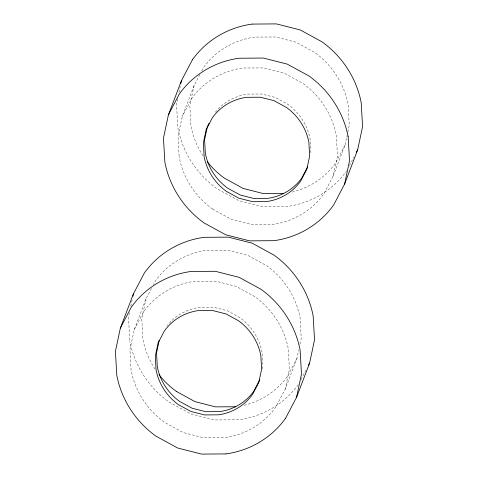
<?xml version="1.0" encoding="UTF-8"?>
<svg xmlns="http://www.w3.org/2000/svg" width="478" height="478" viewBox="0 0 478 478"><rect width="100%" height="100%" fill="white"/><g stroke="black" fill="none" stroke-linecap="round" stroke-linejoin="round"><path stroke-width="0.36" stroke-dasharray="2.39 1.79" d="M129.383 312.851L128.457 317.213L129.855 341.256M130.775 306.308L132.316 299.031M177.589 98.886L176.507 103.971L177.906 128.014A98.265 95.343 20.9 0 0 217.096 188.786L238.845 200.658L262.691 206.705L287.009 206.526A90.025 87.349 20.9 0 0 346.705 170.825M178.981 92.338L180.212 86.518M262.255 368.747L262.852 365.945L262.052 352.208A56.153 54.48 20.9 0 0 239.657 317.482L227.229 310.7L213.6 307.24L199.708 307.348A51.445 49.915 20.9 0 0 167.3 325.5M151.454 288.455L146.059 298.678L134.246 329.611L129.956 349.543L131.091 370.151A84.224 81.72 20.9 0 0 164.546 422.325L183.158 432.554L203.586 437.794L224.427 437.693A77.167 74.873 20.9 0 0 275.692 407.238L285.121 389.337L296.934 358.404L298.774 349.866M199.84 74.574L194.11 85.437L182.297 116.369L178.001 136.302L179.142 156.909M146.059 298.678L141.763 318.611L142.904 339.219A84.224 81.72 20.9 0 0 155.535 369.882M194.11 85.437L189.814 105.369L190.955 125.977A84.224 81.72 20.9 0 0 203.18 156.025M285.121 389.337L289.417 369.404L288.276 348.797A84.224 81.72 20.9 0 0 254.828 296.623M212.591 209.095L231.209 219.312L251.637 224.552L272.478 224.451A77.167 74.873 20.9 0 0 323.743 194.002L333.172 176.095L337.468 156.169L336.327 135.555A84.224 81.72 20.9 0 0 302.879 83.381L284.261 73.158L263.832 67.918L242.991 68.013A77.167 74.873 20.9 0 0 191.726 98.468L182.297 116.369M299.999 344.172L301.23 338.478L300.088 317.864A84.224 81.72 20.9 0 0 266.64 265.69L248.022 255.467L227.594 250.227L206.753 250.323A77.167 74.873 20.9 0 0 155.487 280.777L153.474 284.619M333.172 176.095L344.985 145.169L347.13 135.202M347.745 132.352L349.275 125.236L348.139 104.628A84.224 81.72 20.9 0 0 314.685 52.449L296.073 42.225L275.645 36.985L254.804 37.081A77.167 74.873 20.9 0 0 203.538 67.535L201.525 71.377M349.43 165.585L353.881 157.095M301.038 379.484L305.83 370.33M134.246 329.611L143.687 311.716M344.985 145.169L335.544 163.064A77.167 74.873 20.9 0 1 291.532 192.192M296.934 358.404L287.493 376.305A77.167 74.873 20.9 0 1 243.487 405.428M254.834 296.617L236.21 286.394L215.781 281.154L194.94 281.255A77.167 74.873 20.9 0 0 143.675 311.71M310.903 152.709L310.103 138.967A56.153 54.48 20.9 0 0 287.702 104.24L275.28 97.458L261.651 94.005L247.759 94.106A51.445 49.915 20.9 0 0 215.351 112.258M298.224 384.653A90.025 87.349 20.9 0 1 238.958 419.756L214.646 419.947L190.8 413.9L169.045 402.034A98.265 95.343 20.9 0 1 129.843 341.256M212.591 209.083A84.224 81.72 20.9 0 1 179.131 156.909"/><path stroke-width="0.72" d="M285.605 418.208L296.551 397.296L309.589 363.143L314.536 339.87L313.138 315.827A98.265 95.343 20.9 0 0 273.942 255.061L252.193 243.188L228.347 237.142L204.034 237.321A90.025 87.349 20.9 0 0 144.338 273.022L133.398 293.94L120.36 328.099L115.413 351.366L116.811 375.409A98.265 95.343 20.9 0 0 156.007 436.181L177.756 448.053L201.602 454.1L225.915 453.915M192.395 59.792L181.449 80.704L168.411 114.857L163.464 138.13L164.862 162.173A98.265 95.343 20.9 0 0 204.058 222.939L225.807 234.812L249.653 240.858L273.966 240.679A90.025 87.349 20.9 0 0 333.662 204.978L344.602 184.06L357.64 149.901L362.587 126.634L361.189 102.591A98.265 95.343 20.9 0 0 321.993 41.819L300.244 29.947L276.398 23.9L252.085 24.085M132.938 296.127L133.398 293.94M180.833 83.614L181.449 80.704M159.198 340.402L156.521 352.997L157.316 366.74A56.153 54.48 20.9 0 0 179.716 401.466L192.144 408.248L205.767 411.701L219.665 411.6A51.445 49.915 20.9 0 0 253.776 391.201L259.697 379.873M207.392 126.461L204.572 139.761L205.367 153.498A56.153 54.48 20.9 0 0 227.767 188.224L240.195 195.006L253.818 198.466L267.716 198.358A51.445 49.915 20.9 0 0 301.827 177.959L307.748 166.637M296.551 397.296L301.493 374.029L300.094 349.986A98.265 95.343 20.9 0 0 260.904 289.214L239.155 277.342L215.309 271.295L190.991 271.474A90.025 87.349 20.9 0 0 131.295 307.175L120.36 328.099M344.602 184.06L349.543 160.787L348.145 136.744M168.411 114.857L179.358 93.945A90.025 87.349 20.9 0 1 239.042 58.244L263.354 58.053L287.2 64.1L308.955 75.966A98.265 95.343 20.9 0 1 348.157 136.744M207.727 125.834L209.041 123.318M356.271 152.518L357.64 149.901M308.567 365.102L309.589 363.143M283.544 193.524L263.45 193.62L243.021 188.38L224.397 178.163A84.224 81.72 20.9 0 1 207.476 161.964M235.499 406.766L215.399 406.862L194.97 401.622L176.346 391.404M176.352 391.392A84.224 81.72 20.9 0 1 158.977 374.632M285.611 418.214A90.025 87.349 20.9 0 1 225.915 453.909M192.389 59.786A90.025 87.349 20.9 0 1 252.085 24.091M158.116 342.923L155.29 356.224L156.085 369.96A56.153 54.48 20.9 0 0 178.485 404.687L190.913 411.474L204.536 414.928L218.434 414.82A51.445 49.915 20.9 0 0 252.545 394.422L258.795 382.466L261.621 369.171L260.821 355.435A56.153 54.48 20.9 0 0 238.426 320.708L225.998 313.921L212.369 310.467L198.478 310.569A51.445 49.915 20.9 0 0 164.366 330.973L158.116 342.923M206.161 129.687L203.341 142.982L204.136 156.724A56.153 54.48 20.9 0 0 226.536 191.451L238.964 198.233L252.587 201.686L266.485 201.585A51.445 49.915 20.9 0 0 300.596 181.18L306.846 169.23L309.672 155.93L308.872 142.193A56.153 54.48 20.9 0 0 286.471 107.466L274.049 100.685L260.42 97.225L246.529 97.333A51.445 49.915 20.9 0 0 212.411 117.731L206.161 129.687"/></g></svg>
